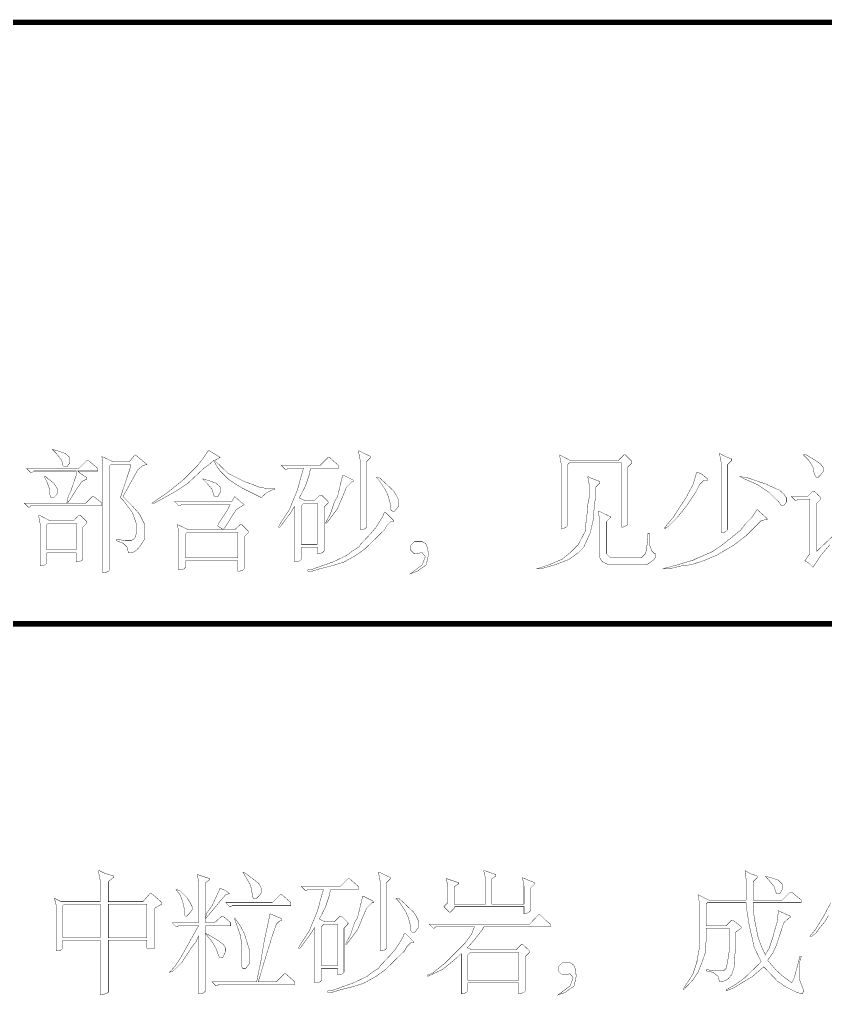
# Model space of a CAD drawing. Extents: x 94 to 452, y -72 to 1042.
# Drawn here: x 247.53 to 269.59, y 487.37 to 514.09 of the extents above; entities that cross this region are included whole.
import ezdxf

# ---------------------------------------------------------------- set-up
doc = ezdxf.new("R2010")
doc.units = 0
doc.header["$MEASUREMENT"] = 0
doc.layers.add('TREE_LAYER', color=7, linetype='Continuous')

msp = doc.modelspace()

# ---------------------------------------------------------------- linework, layer by layer
at = {"layer": 'TREE_LAYER'}
for points, const_width, elevation in [([(221.22612, 514.01873), (449.22612, 514.01873)], 0.15, 228), ([(248.437793, 502.323259), (248.424068, 502.323259), (248.547597, 502.19973), (248.684852, 502.021298), (248.712303, 501.884043), (248.75348, 501.842867), (248.822107, 501.842867), (248.90446, 501.952671), (248.90446, 502.103651), (248.78093, 502.213455), (248.575048, 502.282083), (248.520146, 502.295808), (248.437793, 502.323259), (248.437793, 502.323259)], 0.01, 37), ([(250.702499, 502.172279), (250.675048, 502.158553), (250.537793, 501.993847), (250.071127, 501.993847), (249.782891, 502.131102), (249.810342, 501.897769), (249.810342, 498.946788), (249.906421, 498.960514), (249.961323, 498.987965), (250.002499, 499.029141), (250.002499, 501.884043), (250.02995, 501.911494), (250.551519, 501.911494), (250.57897, 501.884043), (250.290734, 501.005612), (250.373087, 500.923259), (250.620146, 500.593847), (250.72995, 500.278161), (250.72995, 500.044828), (250.688774, 499.907573), (250.688774, 499.893847), (250.592695, 499.82522), (250.414264, 499.82522), (250.208381, 499.866396), (250.18093, 499.866396), (250.18093, 499.82522), (250.359362, 499.756592), (250.469166, 499.646788), (250.510342, 499.495808), (250.620146, 499.495808), (250.72995, 499.564435), (250.839754, 499.687965), (250.949558, 499.866396), (250.949558, 500.278161), (250.812303, 500.552671), (250.592695, 500.79973), (250.359362, 501.033063), (250.771127, 501.774239), (250.908381, 501.884043), (251.018185, 501.911494), (250.702499, 502.172279), (250.702499, 502.172279)], 0.01, 37), ([(252.733872, 502.282083), (252.692695, 502.282083), (252.67897, 502.268357), (252.541715, 502.062475), (252.40446, 501.884043), (252.020146, 501.49973), (251.58093, 501.142867), (251.15544, 500.854632), (251.224068, 500.854632), (251.622107, 501.074239), (251.814264, 501.184043), (252.143676, 501.403651), (252.582891, 501.815416), (252.624068, 501.842867), (252.720146, 501.911494), (252.843676, 502.021298), (252.939754, 501.842867), (253.022107, 501.733063), (253.25544, 501.49973), (253.461323, 501.362475), (253.626029, 501.266396), (254.147597, 501.005612), (254.298578, 501.142867), (254.477009, 501.22522), (254.518185, 501.22522), (254.518185, 501.252671), (254.284852, 501.252671), (254.106421, 501.293847), (254.07897, 501.293847), (253.914264, 501.362475), (253.68093, 501.444828), (253.241715, 501.664435), (252.871127, 502.021298), (253.022107, 502.103651), (252.733872, 502.282083), (252.733872, 502.282083)], 0.01, 37), ([(256.014264, 502.103651), (255.973087, 502.103651), (255.75348, 501.884043), (254.696617, 501.884043), (254.806421, 501.774239), (254.833872, 501.774239), (254.875048, 501.80169), (255.300538, 501.80169), (255.300538, 501.80169), (255.20446, 501.472279), (255.20446, 501.431102), (255.163283, 501.321298), (255.135832, 501.211494), (255.026029, 500.95071), (254.916225, 500.6762), (254.65544, 500.278161), (254.614264, 500.195808), (254.614264, 500.195808), (254.65544, 500.195808), (254.669166, 500.209534), (254.943676, 500.580122), (255.05348, 500.758553), (255.05348, 500.758553), (255.05348, 499.248749), (255.149558, 499.248749), (255.20446, 499.2762), (255.245636, 499.317377), (255.245636, 499.646788), (255.245636, 499.646788), (255.671127, 499.646788), (255.684852, 499.646788), (255.684852, 499.468357), (255.726029, 499.468357), (255.822107, 499.495808), (255.863283, 499.536984), (255.863283, 500.744828), (255.973087, 500.854632), (255.973087, 500.895808), (255.794656, 501.074239), (255.75348, 501.074239), (255.602499, 500.923259), (255.341715, 500.923259), (255.190734, 500.991886), (255.190734, 501.005612), (255.35544, 501.321298), (255.465244, 501.65071), (255.465244, 501.705612), (255.506421, 501.80169), (256.261323, 501.80169), (256.261323, 501.884043), (256.014264, 502.103651), (256.014264, 502.103651)], 0.01, 37), ([(256.824068, 502.282083), (256.810342, 502.282083), (256.810342, 502.254632), (256.851519, 502.035024), (256.851519, 500.127181), (256.920146, 500.127181), (256.988774, 500.154632), (257.02995, 500.195808), (257.02995, 501.993847), (257.139754, 502.103651), (257.139754, 502.131102), (256.961323, 502.213455), (256.824068, 502.282083), (256.824068, 502.282083)], 0.01, 37), ([(262.314264, 502.172279), (262.314264, 502.172279), (262.314264, 502.144828), (262.35544, 501.92522), (262.35544, 500.154632), (262.437793, 500.168357), (262.492695, 500.195808), (262.533872, 500.236984), (262.533872, 501.911494), (262.575048, 501.952671), (263.988774, 501.952671), (264.002499, 501.952671), (264.002499, 500.195808), (264.043676, 500.195808), (264.139754, 500.236984), (264.18093, 500.264435), (264.18093, 501.842867), (264.290734, 501.952671), (264.290734, 501.993847), (264.112303, 502.172279), (264.071127, 502.172279), (263.920146, 502.021298), (262.602499, 502.021298), (262.314264, 502.172279), (262.314264, 502.172279)], 0.01, 37), ([(266.692695, 502.213455), (266.692695, 502.213455), (266.692695, 502.186004), (266.733872, 501.966396), (266.733872, 500.044828), (266.802499, 500.044828), (266.871127, 500.086004), (266.912303, 500.127181), (266.912303, 501.911494), (267.022107, 502.021298), (267.022107, 502.062475), (266.843676, 502.131102), (266.692695, 502.213455), (266.692695, 502.213455)], 0.01, 37), ([(269.067205, 502.172279), (268.984852, 502.172279), (269.135832, 502.021298), (269.245636, 501.842867), (269.273087, 501.691886), (269.314264, 501.582083), (269.35544, 501.554632), (269.382891, 501.554632), (269.465244, 501.636984), (269.533872, 501.733063), (269.533872, 501.80169), (269.533872, 501.815416), (269.465244, 501.911494), (269.451519, 501.92522), (269.314264, 502.021298), (269.067205, 502.172279), (269.067205, 502.172279)], 0.01, 37), ([(249.412303, 502.021298), (249.371127, 502.021298), (249.151519, 501.80169), (247.724068, 501.80169), (247.833872, 501.691886), (247.875048, 501.691886), (247.916225, 501.733063), (249.082891, 501.733063), (249.082891, 501.733063), (249.082891, 501.623259), (248.931911, 501.184043), (248.863283, 501.046788), (248.822107, 500.854632), (247.65544, 500.854632), (247.765244, 500.744828), (247.806421, 500.744828), (247.833872, 500.786004), (249.782891, 500.786004), (249.782891, 500.854632), (249.563283, 501.033063), (249.522107, 501.033063), (249.343676, 500.854632), (248.835832, 500.854632), (248.835832, 500.854632), (248.90446, 500.936984), (249.082891, 501.22522), (249.233872, 501.444828), (249.371127, 501.513455), (249.371127, 501.554632), (249.192695, 501.664435), (249.124068, 501.733063), (249.124068, 501.733063), (249.673087, 501.733063), (249.673087, 501.80169), (249.412303, 502.021298), (249.412303, 502.021298)], 0.01, 37), ([(248.245636, 501.582083), (248.20446, 501.582083), (248.273087, 501.444828), (248.35544, 501.22522), (248.35544, 501.10169), (248.382891, 501.005612), (248.382891, 501.005612), (248.465244, 501.005612), (248.533872, 501.074239), (248.575048, 501.142867), (248.575048, 501.22522), (248.533872, 501.293847), (248.465244, 501.403651), (248.314264, 501.513455), (248.245636, 501.582083), (248.245636, 501.582083)], 0.01, 37), ([(256.384852, 501.623259), (256.371127, 501.609534), (256.233872, 501.033063), (256.151519, 500.895808), (256.041715, 500.566396), (255.945636, 500.387965), (255.90446, 500.305612), (255.931911, 500.305612), (255.945636, 500.319337), (256.233872, 500.703651), (256.48093, 501.293847), (256.631911, 501.444828), (256.673087, 501.444828), (256.659362, 501.486004), (256.384852, 501.623259), (256.384852, 501.623259)], 0.01, 37), ([(257.373087, 501.554632), (257.290734, 501.554632), (257.373087, 501.472279), (257.537793, 501.22522), (257.551519, 501.197769), (257.620146, 501.046788), (257.688774, 500.79973), (257.688774, 500.6762), (257.72995, 500.635024), (257.798578, 500.635024), (257.908381, 500.772279), (257.908381, 500.936984), (257.839754, 501.074239), (257.771127, 501.184043), (257.524068, 501.417377), (257.373087, 501.554632), (257.373087, 501.554632)], 0.01, 37), ([(263.082891, 501.582083), (263.082891, 501.582083), (263.082891, 501.568357), (263.124068, 501.348749), (263.124068, 501.019337), (263.082891, 500.813455), (263.069166, 500.580122), (263.041715, 500.456592), (263.041715, 500.40169), (263.014264, 500.086004), (262.822107, 499.715416), (262.62995, 499.523259), (262.382891, 499.317377), (262.026029, 499.166396), (261.696617, 499.056592), (261.806421, 499.056592), (262.190734, 499.166396), (262.547597, 499.303651), (262.575048, 499.317377), (262.822107, 499.495808), (262.973087, 499.646788), (263.151519, 500.044828), (263.192695, 500.223259), (263.233872, 500.40169), (263.247597, 500.593847), (263.261323, 500.772279), (263.261323, 500.827181), (263.302499, 501.019337), (263.302499, 501.293847), (263.412303, 501.403651), (263.412303, 501.444828), (263.233872, 501.513455), (263.082891, 501.582083), (263.082891, 501.582083)], 0.01, 37), ([(266.075048, 501.691886), (266.075048, 501.691886), (266.061323, 501.691886), (265.965244, 501.362475), (265.773087, 501.005612), (265.416225, 500.456592), (265.196617, 500.195808), (265.196617, 500.154632), (265.292695, 500.223259), (265.539754, 500.470318), (265.814264, 500.813455), (266.033872, 501.142867), (266.143676, 501.362475), (266.25348, 501.472279), (266.363283, 501.472279), (266.363283, 501.513455), (266.184852, 501.664435), (266.075048, 501.691886), (266.075048, 501.691886)], 0.01, 37), ([(267.25544, 501.582083), (267.241715, 501.582083), (267.37897, 501.513455), (267.722107, 501.362475), (268.051519, 501.142867), (268.312303, 500.882083), (268.38093, 500.786004), (268.449558, 500.786004), (268.518185, 500.882083), (268.518185, 501.005612), (268.518185, 501.005612), (268.449558, 501.10169), (268.312303, 501.22522), (268.257401, 501.238945), (267.982891, 501.362475), (267.95544, 501.3762), (267.433872, 501.554632), (267.392695, 501.554632), (267.25544, 501.582083), (267.25544, 501.582083)], 0.01, 37), ([(252.55544, 501.513455), (252.541715, 501.513455), (252.665244, 501.389926), (252.802499, 501.22522), (252.843676, 501.074239), (252.871127, 501.033063), (252.95348, 501.033063), (253.022107, 501.142867), (253.022107, 501.293847), (252.898578, 501.403651), (252.706421, 501.472279), (252.651519, 501.486004), (252.55544, 501.513455), (252.55544, 501.513455)], 0.01, 37), ([(253.420146, 501.033063), (253.337793, 500.895808), (251.773087, 500.895808), (251.882891, 500.786004), (251.924068, 500.786004), (251.965244, 500.813455), (253.296617, 500.813455), (253.296617, 500.813455), (253.200538, 500.635024), (252.98093, 500.305612), (252.95348, 500.236984), (252.95348, 500.223259), (253.063283, 500.154632), (253.090734, 500.127181), (253.090734, 500.127181), (252.143676, 500.127181), (251.85544, 500.264435), (251.882891, 500.031102), (251.882891, 499.029141), (251.97897, 499.029141), (252.033872, 499.056592), (252.075048, 499.097769), (252.075048, 499.2762), (252.075048, 499.2762), (253.488774, 499.2762), (253.502499, 499.2762), (253.502499, 498.987965), (253.543676, 498.987965), (253.639754, 499.015416), (253.68093, 499.056592), (253.68093, 499.935024), (253.790734, 500.044828), (253.790734, 500.086004), (253.612303, 500.264435), (253.571127, 500.264435), (253.420146, 500.127181), (253.10446, 500.127181), (253.10446, 500.127181), (253.200538, 500.264435), (253.461323, 500.6762), (253.68093, 500.813455), (253.571127, 500.895808), (253.420146, 501.033063), (253.420146, 501.033063)], 0.01, 37), ([(269.273087, 501.184043), (269.245636, 501.184043), (269.094656, 501.033063), (268.65544, 501.033063), (268.765244, 500.923259), (268.806421, 500.923259), (268.833872, 500.964435), (269.163283, 500.964435), (269.163283, 500.964435), (269.163283, 499.468357), (269.026029, 499.2762), (269.135832, 499.207573), (269.245636, 499.097769), (269.465244, 499.427181), (269.712303, 499.715416)], 0.01, 37), ([(269.931911, 500.086004), (269.382891, 499.564435), (269.35544, 499.536984), (269.35544, 499.55071), (269.35544, 500.854632), (269.465244, 500.964435), (269.465244, 501.005612), (269.273087, 501.184043), (269.273087, 501.184043)], 0.01, 37), ([(255.314264, 500.854632), (255.314264, 500.854632), (255.671127, 500.854632), (255.684852, 500.854632), (255.684852, 499.729141), (255.671127, 499.715416), (255.245636, 499.715416), (255.245636, 499.729141), (255.245636, 500.786004), (255.314264, 500.854632), (255.314264, 500.854632)], 0.01, 37), ([(248.067205, 500.52522), (248.05348, 500.52522), (248.05348, 500.497769), (248.094656, 500.278161), (248.094656, 499.138945), (248.177009, 499.138945), (248.231911, 499.166396), (248.273087, 499.207573), (248.273087, 499.495808), (248.286813, 499.495808), (249.082891, 499.495808), (249.082891, 499.495808), (249.082891, 499.248749), (249.124068, 499.248749), (249.233872, 499.2762), (249.261323, 499.317377), (249.261323, 500.195808), (249.371127, 500.305612), (249.371127, 500.346788), (249.192695, 500.52522), (249.151519, 500.52522), (249.014264, 500.374239), (248.35544, 500.374239), (248.067205, 500.52522), (248.067205, 500.52522)], 0.01, 37), ([(257.551519, 500.593847), (257.510342, 500.593847), (257.469166, 500.484043), (257.290734, 500.195808), (257.139754, 500.017377), (256.87897, 499.742867), (256.810342, 499.646788), (256.631911, 499.536984), (256.494656, 499.427181), (256.124068, 499.248749), (255.506421, 499.029141), (255.424068, 499.029141), (255.424068, 498.987965), (255.533872, 498.987965), (255.75348, 499.056592), (256.082891, 499.138945), (256.398578, 499.235024), (256.741715, 499.427181), (256.988774, 499.605612), (257.524068, 500.127181), (257.57897, 500.236984), (257.688774, 500.346788), (257.771127, 500.346788), (257.771127, 500.374239), (257.551519, 500.593847), (257.551519, 500.593847)], 0.01, 37), ([(263.384852, 500.635024), (263.371127, 500.635024), (263.371127, 500.607573), (263.412303, 500.387965), (263.412303, 499.358553), (263.48093, 499.248749), (263.659362, 499.166396), (264.688774, 499.166396), (264.757401, 499.207573), (264.88093, 499.289926), (264.949558, 499.386004), (264.949558, 499.468357), (264.908381, 499.468357), (264.839754, 499.536984), (264.771127, 499.715416), (264.771127, 500.017377), (264.72995, 500.017377), (264.72995, 499.921298), (264.688774, 499.564435), (264.661323, 499.468357), (264.551519, 499.358553), (263.700538, 499.358553), (263.590734, 499.468357), (263.590734, 500.346788), (263.700538, 500.456592), (263.700538, 500.484043), (263.522107, 500.566396), (263.384852, 500.635024), (263.384852, 500.635024)], 0.01, 37), ([(267.722107, 500.6762), (267.708381, 500.662475), (267.571127, 500.456592), (267.406421, 500.291886), (267.269166, 500.113455), (266.857401, 499.784043), (266.733872, 499.687965), (266.514264, 499.536984), (266.459362, 499.509534), (266.116225, 499.358553), (266.102499, 499.358553), (265.937793, 499.2762), (265.910342, 499.2762), (265.457401, 499.138945), (265.42995, 499.138945), (265.306421, 499.097769), (265.265244, 499.097769), (265.15544, 499.056592), (265.320146, 499.056592), (265.663283, 499.138945), (265.690734, 499.138945), (265.786813, 499.152671), (265.910342, 499.166396), (266.25348, 499.2762), (266.637793, 499.440906), (267.077009, 499.70169), (267.420146, 499.962475), (267.831911, 500.374239), (268.010342, 500.415416), (267.722107, 500.6762), (267.722107, 500.6762)], 0.01, 37), ([(248.314264, 500.305612), (248.314264, 500.305612), (249.082891, 500.305612), (249.082891, 500.305612), (249.082891, 499.578161), (249.082891, 499.578161), (248.286813, 499.578161), (248.273087, 499.578161), (248.273087, 500.264435), (248.314264, 500.305612), (248.314264, 500.305612)], 0.01, 37), ([(252.102499, 500.044828), (252.102499, 500.044828), (253.488774, 500.044828), (253.502499, 500.044828), (253.502499, 499.358553), (253.488774, 499.358553), (252.075048, 499.358553), (252.075048, 499.358553), (252.075048, 500.017377), (252.102499, 500.044828), (252.102499, 500.044828)], 0.01, 37), ([(258.55348, 499.797769), (258.333872, 499.797769), (258.224068, 499.687965), (258.224068, 499.578161), (258.333872, 499.468357), (258.55348, 499.495808), (258.635832, 499.386004), (258.55348, 499.166396), (258.224068, 498.919337), (258.416225, 498.987965), (258.663283, 499.166396), (258.718185, 499.427181), (258.70446, 499.605612), (258.649558, 499.742867), (258.55348, 499.797769), (258.55348, 499.797769)], 0.01, 37), ([(221.22612, 497.549266), (399.22612, 497.549266)], 0.15, 178), ([(249.712066, 490.792803), (249.698341, 490.792803), (249.698341, 490.724175), (249.739517, 490.504568), (249.739517, 489.955548), (249.739517, 489.941822), (248.668929, 489.941822), (248.504223, 490.024175), (248.490498, 490.024175), (248.490498, 490.01045), (248.531674, 489.845744), (248.531674, 488.596724), (248.614027, 488.596724), (248.668929, 488.624175), (248.710106, 488.665352), (248.710106, 488.88496), (248.723831, 488.88496), (249.739517, 488.88496), (249.739517, 488.88496), (249.739517, 487.388881), (249.780694, 487.388881), (249.904223, 487.430058), (249.959125, 487.457509), (249.959125, 488.88496), (249.959125, 488.88496), (251.015988, 488.88496), (251.015988, 488.88496), (251.015988, 488.665352), (251.235596, 488.665352), (251.235596, 489.763391), (251.414027, 489.873195), (251.427753, 489.873195), (251.427753, 489.914371), (251.290498, 490.037901), (251.139517, 490.16143), (251.098341, 490.16143), (250.906184, 489.941822), (249.959125, 489.941822), (249.959125, 489.955548), (249.959125, 490.490842), (250.09638, 490.600646), (250.110106, 490.600646), (250.110106, 490.641822), (249.890498, 490.71045), (249.876772, 490.71045), (249.712066, 490.792803), (249.712066, 490.792803)], 0.01, 38), ([(252.402263, 490.682999), (252.402263, 490.682999), (252.402263, 490.655548), (252.429714, 490.477117), (252.429714, 489.365352), (252.429714, 489.365352), (251.702263, 489.365352), (251.812066, 489.255548), (251.853243, 489.255548), (251.880694, 489.282999), (252.429714, 489.282999), (252.429714, 489.282999), (251.92187, 488.377117), (251.77089, 488.157509), (251.633635, 488.006528), (251.743439, 488.047705), (251.963047, 488.267313), (252.251282, 488.706528), (252.361086, 488.843783), (252.429714, 489.008489), (252.429714, 489.008489), (252.429714, 487.416332), (252.512066, 487.416332), (252.580694, 487.457509), (252.62187, 487.498685), (252.62187, 489.063391), (252.62187, 489.063391), (252.635596, 489.049666), (252.800302, 488.843783), (252.910106, 488.651626), (252.978733, 488.459469), (253.01991, 488.404568), (253.088537, 488.404568), (253.17089, 488.582999), (253.17089, 488.665352), (253.129714, 488.733979), (253.115988, 488.76143), (252.951282, 488.88496), (252.772851, 488.994764), (252.62187, 489.077117), (252.62187, 489.282999), (252.62187, 489.282999), (253.308145, 489.282999), (253.308145, 489.365352), (253.102263, 489.543783), (253.061086, 489.543783), (252.868929, 489.365352), (252.62187, 489.365352), (252.62187, 489.365352), (252.62187, 489.475156), (252.951282, 489.873195), (253.17089, 490.133979), (253.280694, 490.16143), (253.17089, 490.243783), (253.01991, 490.312411), (252.800302, 489.832019), (252.649321, 489.626136), (252.62187, 489.502607), (252.62187, 489.502607), (252.62187, 490.463391), (252.717949, 490.532019), (252.731674, 490.573195), (252.402263, 490.682999), (252.402263, 490.682999)], 0.01, 38), ([(253.651282, 490.751626), (253.637557, 490.751626), (253.651282, 490.737901), (253.857165, 490.381038), (253.898341, 490.147705), (253.925792, 490.024175), (253.939517, 490.024175), (254.008145, 490.024175), (254.090498, 490.106528), (254.159125, 490.202607), (254.159125, 490.28496), (254.090498, 490.422215), (254.063047, 490.449666), (253.87089, 490.600646), (253.71991, 490.71045), (253.651282, 490.751626), (253.651282, 490.751626)], 0.01, 38), ([(257.37089, 490.751626), (257.357165, 490.751626), (257.357165, 490.724175), (257.398341, 490.504568), (257.398341, 488.596724), (257.466968, 488.596724), (257.535596, 488.624175), (257.576772, 488.665352), (257.576772, 490.463391), (257.686576, 490.573195), (257.686576, 490.600646), (257.508145, 490.682999), (257.37089, 490.751626), (257.37089, 490.751626)], 0.01, 38), ([(260.253243, 490.792803), (260.239517, 490.792803), (260.239517, 490.765352), (260.280694, 490.58692), (260.280694, 489.873195), (260.266968, 489.873195), (259.443439, 489.873195), (259.429714, 489.873195), (259.429714, 490.353587), (259.539517, 490.422215), (259.539517, 490.422215), (259.539517, 490.463391), (259.210106, 490.573195), (259.251282, 490.367313), (259.251282, 489.914371), (259.141478, 489.804568), (259.292459, 489.653587), (259.31991, 489.653587), (259.429714, 489.763391), (259.429714, 489.790842), (259.443439, 489.804568), (261.337557, 489.804568), (261.337557, 489.790842), (261.337557, 489.612411), (261.41991, 489.626136), (261.474812, 489.653587), (261.515988, 489.694764), (261.515988, 490.312411), (261.625792, 490.422215), (261.625792, 490.463391), (261.447361, 490.532019), (261.29638, 490.600646), (261.337557, 490.367313), (261.337557, 489.873195), (261.337557, 489.873195), (260.459125, 489.873195), (260.459125, 489.873195), (260.459125, 490.573195), (260.568929, 490.641822), (260.568929, 490.641822), (260.568929, 490.682999), (260.253243, 490.792803), (260.253243, 490.792803)], 0.01, 38), ([(267.390498, 490.792803), (267.390498, 490.792803), (267.390498, 490.765352), (267.417949, 490.545744), (267.417949, 489.982999), (267.417949, 489.982999), (266.402263, 489.982999), (266.100302, 490.133979), (266.141478, 489.88692), (266.141478, 488.692803), (266.072851, 488.322215), (266.072851, 488.294764), (265.963047, 487.965352), (265.853243, 487.78692), (265.702263, 487.567313), (265.702263, 487.526136), (265.963047, 487.800646), (266.100302, 488.006528), (266.210106, 488.281038), (266.292459, 488.514371), (266.306184, 488.679077), (266.31991, 488.843783), (266.31991, 489.214371), (266.333635, 489.214371), (266.937557, 489.214371), (266.951282, 489.214371), (266.951282, 488.569273), (266.910106, 488.294764), (266.910106, 488.253587), (266.868929, 488.157509), (266.868929, 488.116332), (266.800302, 488.047705), (266.62187, 488.047705), (266.361086, 488.075156), (266.31991, 488.075156), (266.31991, 488.047705), (266.512066, 488.006528), (266.649321, 487.896724), (266.690498, 487.745744), (266.759125, 487.745744), (266.910106, 487.814371), (267.01991, 487.937901), (267.088537, 488.143783), (267.102263, 488.404568), (267.129714, 488.679077), (267.129714, 489.104568), (267.266968, 489.200646), (267.280694, 489.214371), (267.280694, 489.255548), (267.061086, 489.433979), (267.01991, 489.433979), (266.868929, 489.282999), (266.333635, 489.282999), (266.31991, 489.296724), (266.31991, 489.873195), (266.361086, 489.914371), (267.417949, 489.914371), (267.417949, 489.900646), (267.417949, 489.818293), (267.4454, 489.653587), (267.500302, 489.31045), (267.527753, 489.18692), (267.527753, 489.159469), (267.568929, 489.008489), (267.637557, 488.692803), (267.829714, 488.294764), (267.376772, 487.855548), (267.129714, 487.677117), (266.868929, 487.526136), (266.868929, 487.498685), (267.074812, 487.581038), (267.59638, 487.896724), (267.898341, 488.157509), (268.268929, 487.773195), (268.502263, 487.608489), (268.804223, 487.457509), (268.955204, 487.416332), (268.99638, 487.498685), (268.886576, 487.78692), (268.886576, 488.308489), (268.927753, 488.445744), (268.886576, 488.445744), (268.886576, 488.432019), (268.735596, 487.855548), (268.666968, 487.718293), (268.378733, 487.937901), (268.214027, 488.088881), (268.008145, 488.33594), (268.159125, 488.555548), (268.255204, 488.775156), (268.447361, 489.365352), (268.598341, 489.502607), (268.625792, 489.502607), (268.625792, 489.543783), (268.29638, 489.694764), (268.29638, 489.639862), (268.268929, 489.420254), (268.268929, 489.392803), (268.159125, 489.022215), (268.159125, 488.994764), (268.049321, 488.665352), (267.939517, 488.48692), (267.829714, 488.733979), (267.747361, 488.953587), (267.637557, 489.502607), (267.610106, 489.88692), (267.610106, 489.914371), (268.927753, 489.914371), (268.927753, 489.982999), (268.666968, 490.202607), (268.625792, 490.202607), (268.406184, 489.982999), (267.610106, 489.982999), (267.610106, 489.982999), (267.610106, 490.490842), (267.71991, 490.600646), (267.71991, 490.641822), (267.527753, 490.71045), (267.390498, 490.792803), (267.390498, 490.792803)], 0.01, 38), ([(267.953243, 490.641822), (267.939517, 490.641822), (268.049321, 490.518293), (268.186576, 490.353587), (268.227753, 490.202607), (268.268929, 490.16143), (268.337557, 490.16143), (268.406184, 490.271234), (268.406184, 490.422215), (268.29638, 490.532019), (268.090498, 490.600646), (268.035596, 490.614371), (267.953243, 490.641822), (267.953243, 490.641822)], 0.01, 38), ([(256.561086, 490.573195), (256.51991, 490.573195), (256.300302, 490.353587), (255.243439, 490.353587), (255.353243, 490.243783), (255.380694, 490.243783), (255.42187, 490.271234), (255.847361, 490.271234), (255.847361, 490.271234), (255.751282, 489.941822), (255.751282, 489.900646), (255.710106, 489.790842), (255.682655, 489.681038), (255.572851, 489.420254), (255.463047, 489.145744), (255.202263, 488.747705), (255.161086, 488.665352), (255.161086, 488.665352), (255.202263, 488.665352), (255.215988, 488.679077), (255.490498, 489.049666), (255.600302, 489.228097), (255.600302, 489.228097), (255.600302, 487.718293), (255.69638, 487.718293), (255.751282, 487.745744), (255.792459, 487.78692), (255.792459, 488.116332), (255.792459, 488.116332), (256.217949, 488.116332), (256.231674, 488.116332), (256.231674, 487.937901), (256.272851, 487.937901), (256.368929, 487.965352), (256.410106, 488.006528), (256.410106, 489.214371), (256.51991, 489.324175), (256.51991, 489.365352), (256.341478, 489.543783), (256.300302, 489.543783), (256.149321, 489.392803), (255.888537, 489.392803), (255.737557, 489.46143), (255.737557, 489.475156), (255.902263, 489.790842), (256.012066, 490.120254), (256.012066, 490.175156), (256.053243, 490.271234), (256.808145, 490.271234), (256.808145, 490.353587), (256.561086, 490.573195), (256.561086, 490.573195)], 0.01, 38), ([(251.825792, 490.271234), (251.812066, 490.271234), (251.92187, 490.133979), (251.990498, 489.955548), (252.031674, 489.777117), (252.031674, 489.58496), (252.072851, 489.543783), (252.100302, 489.543783), (252.182655, 489.626136), (252.251282, 489.722215), (252.251282, 489.804568), (252.182655, 489.941822), (252.114027, 490.051626), (251.92187, 490.243783), (251.825792, 490.271234), (251.825792, 490.271234)], 0.01, 38), ([(254.708145, 490.133979), (254.666968, 490.133979), (254.447361, 489.914371), (253.17089, 489.914371), (253.280694, 489.804568), (253.308145, 489.804568), (253.349321, 489.832019), (254.955204, 489.832019), (254.955204, 489.914371), (254.708145, 490.133979), (254.708145, 490.133979)], 0.01, 38), ([(256.931674, 490.092803), (256.917949, 490.079077), (256.780694, 489.502607), (256.698341, 489.365352), (256.588537, 489.03594), (256.492459, 488.857509), (256.451282, 488.775156), (256.478733, 488.775156), (256.492459, 488.788881), (256.780694, 489.173195), (257.027753, 489.763391), (257.178733, 489.914371), (257.21991, 489.914371), (257.206184, 489.955548), (256.931674, 490.092803), (256.931674, 490.092803)], 0.01, 38), ([(248.751282, 489.873195), (248.751282, 489.873195), (249.739517, 489.873195), (249.739517, 489.873195), (249.739517, 488.967313), (249.739517, 488.953587), (248.723831, 488.953587), (248.710106, 488.967313), (248.710106, 489.832019), (248.751282, 489.873195), (248.751282, 489.873195)], 0.01, 38), ([(249.959125, 489.873195), (249.959125, 489.873195), (251.015988, 489.873195), (251.015988, 489.873195), (251.015988, 488.967313), (251.015988, 488.953587), (249.959125, 488.953587), (249.959125, 488.967313), (249.959125, 489.873195), (249.959125, 489.873195)], 0.01, 38), ([(257.91991, 490.024175), (257.837557, 490.024175), (257.91991, 489.941822), (258.084616, 489.694764), (258.098341, 489.667313), (258.166968, 489.516332), (258.235596, 489.269273), (258.235596, 489.145744), (258.276772, 489.104568), (258.3454, 489.104568), (258.455204, 489.241822), (258.455204, 489.406528), (258.386576, 489.543783), (258.317949, 489.653587), (258.07089, 489.88692), (257.91991, 490.024175), (257.91991, 490.024175)], 0.01, 38), ([(269.737557, 489.914371), (269.531674, 489.530058), (269.312066, 489.173195), (269.161086, 488.994764), (269.161086, 488.994764), (269.215988, 488.994764), (269.325792, 489.077117), (269.42187, 489.214371), (269.572851, 489.392803), (269.668929, 489.557509)], 0.01, 38), ([(254.378733, 489.612411), (254.378733, 489.612411), (254.378733, 489.571234), (254.227753, 488.871234), (254.200302, 488.706528), (254.159125, 488.473195), (254.159125, 488.432019), (254.02187, 487.759469), (254.008145, 487.745744), (252.800302, 487.745744), (252.910106, 487.63594), (252.951282, 487.63594), (252.978733, 487.677117), (255.065008, 487.677117), (255.065008, 487.745744), (254.817949, 487.965352), (254.776772, 487.965352), (254.557165, 487.745744), (254.063047, 487.745744), (254.063047, 487.759469), (254.117949, 487.924175), (254.200302, 488.212411), (254.406184, 488.871234), (254.406184, 488.88496), (254.557165, 489.324175), (254.639517, 489.406528), (254.708145, 489.433979), (254.708145, 489.475156), (254.378733, 489.612411), (254.378733, 489.612411)], 0.01, 38), ([(261.776772, 489.58496), (261.735596, 489.58496), (261.488537, 489.324175), (258.743439, 489.324175), (258.853243, 489.214371), (258.880694, 489.214371), (258.92187, 489.255548), (259.978733, 489.255548), (259.978733, 489.241822), (259.923831, 489.118293), (259.910106, 489.063391), (259.731674, 488.816332), (259.168929, 488.253587), (258.825792, 487.979077), (258.702263, 487.937901), (258.702263, 487.896724), (259.059125, 488.06143), (259.114027, 488.088881), (259.498341, 488.404568), (259.608145, 488.514371), (259.62187, 488.514371), (259.62187, 487.416332), (259.704223, 487.430058), (259.759125, 487.457509), (259.800302, 487.498685), (259.800302, 487.704568), (259.800302, 487.718293), (261.186576, 487.718293), (261.186576, 487.704568), (261.186576, 487.416332), (261.227753, 487.416332), (261.337557, 487.457509), (261.378733, 487.498685), (261.378733, 488.445744), (261.488537, 488.555548), (261.488537, 488.596724), (261.29638, 488.775156), (261.268929, 488.775156), (261.117949, 488.624175), (259.910106, 488.624175), (259.786576, 488.679077), (259.923831, 488.830058), (260.198341, 489.173195), (260.239517, 489.255548), (262.065008, 489.255548), (262.065008, 489.324175), (261.927753, 489.433979), (261.776772, 489.58496), (261.776772, 489.58496)], 0.01, 38), ([(253.417949, 489.502607), (253.417949, 489.46143), (253.568929, 489.03594), (253.610106, 488.788881), (253.610106, 488.157509), (253.637557, 488.116332), (253.71991, 488.116332), (253.829714, 488.253587), (253.829714, 488.596724), (253.678733, 489.077117), (253.568929, 489.282999), (253.417949, 489.502607), (253.417949, 489.502607)], 0.01, 38), ([(255.861086, 489.324175), (255.861086, 489.324175), (256.217949, 489.324175), (256.231674, 489.324175), (256.231674, 488.198685), (256.217949, 488.18496), (255.792459, 488.18496), (255.792459, 488.198685), (255.792459, 489.255548), (255.861086, 489.324175), (255.861086, 489.324175)], 0.01, 38), ([(258.098341, 489.063391), (258.057165, 489.063391), (258.015988, 488.953587), (257.837557, 488.665352), (257.686576, 488.48692), (257.425792, 488.212411), (257.357165, 488.116332), (257.178733, 488.006528), (257.041478, 487.896724), (256.67089, 487.718293), (256.053243, 487.498685), (255.97089, 487.498685), (255.97089, 487.457509), (256.080694, 487.457509), (256.300302, 487.526136), (256.629714, 487.608489), (256.9454, 487.704568), (257.288537, 487.896724), (257.535596, 488.075156), (258.07089, 488.596724), (258.125792, 488.706528), (258.235596, 488.816332), (258.317949, 488.816332), (258.317949, 488.843783), (258.098341, 489.063391), (258.098341, 489.063391)], 0.01, 38), ([(259.868929, 488.555548), (259.868929, 488.555548), (261.186576, 488.555548), (261.186576, 488.555548), (261.186576, 487.78692), (261.186576, 487.78692), (259.800302, 487.78692), (259.800302, 487.78692), (259.800302, 488.48692), (259.868929, 488.555548), (259.868929, 488.555548)], 0.01, 38), ([(262.600302, 488.267313), (262.380694, 488.267313), (262.27089, 488.157509), (262.27089, 488.047705), (262.380694, 487.937901), (262.600302, 487.965352), (262.682655, 487.855548), (262.600302, 487.63594), (262.27089, 487.388881), (262.463047, 487.457509), (262.710106, 487.63594), (262.765008, 487.896724), (262.751282, 488.075156), (262.69638, 488.212411), (262.600302, 488.267313), (262.600302, 488.267313)], 0.01, 38)]:
    msp.add_lwpolyline(points, dxfattribs=dict(at, const_width=const_width, elevation=elevation))

doc.saveas('drawing.dxf')
